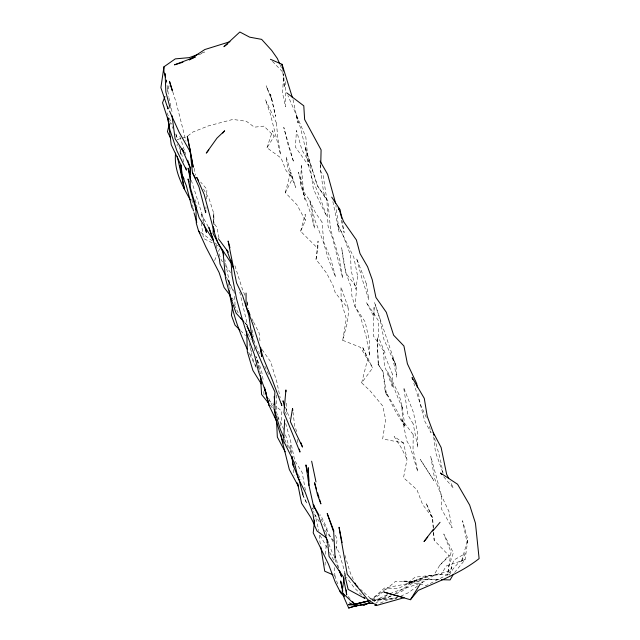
<?xml version="1.0" encoding="UTF-8"?>
<svg xmlns="http://www.w3.org/2000/svg" width="640" height="640" viewBox="0 0 640 640"><rect width="100%" height="100%" fill="white"/><g stroke="black" fill="none" stroke-linecap="round" stroke-linejoin="round"><path stroke-width="0.48" stroke-dasharray="3.2 2.4" d="M285.704 81.624L285.528 106.712L282.592 93.28L283.624 73.96M320.752 164.256L320.584 170.952L323.672 192.656L326.944 200.296L328.024 225.984L332.696 238.664L342.704 278.296L340 261L330.56 229.496L327.872 200.848L317.424 185.792L305.128 146.968L300.616 128.392L296.2 114.68L287.904 95.592M316.024 259.336L317.832 248.424L318.056 241.064L316.024 259.336L326.576 273.088L333.312 286.072L335.248 292.784L348.768 309.152L347.504 321.848L342.72 340.304L360.416 347.328L372.656 367.944L361.68 382.816L370.264 391.016L382.784 406.024L385.624 419.712L382.664 438.92L403.672 443.064L406.992 459.464L403.528 477.696L416.936 489.736L422.624 504.536L432.624 517.72L433.304 527.552M419.656 584.28L426.336 585.52L448.576 574.08L448.872 566.192L451.04 552.2L443.8 533.976L453.328 552.848L448.872 566.192L447.344 575.456M213.448 223.568L213.832 213.64L209.088 198.696L203.144 188.464M325.048 565.24L325.256 561.248M325.624 554.264L326.304 541.296M326.56 536.312L326.984 528.336L320.464 514.76M205.872 208.76L205.976 206.808M206.4 199.024L206.936 189.28L200.64 182.048M177.072 146.008L177.192 144.128M280.8 426.032L281.856 411.272L275.176 405.672M319.712 535.24L319.392 538.28L320.336 544.088M336.048 549.272L337.088 539.424L335.32 534.8M314.928 517.136L315.144 515.176L314.4 513.368M344.568 574.184L344.832 572.264L339.088 552.504L335.824 546.68M342.72 340.304L346.32 318.696L341.168 301.424L340.984 287.056L348.768 309.152M256.12 367.432L250.4 355.896L251.56 350.424M361.68 382.816L367.672 359.112L362.328 346.632L372.656 367.944M285.352 192.592L290.64 172.024L286.144 156.648L287.64 167.872L295.824 187.48L290.64 172.024L292.656 178.256L285.352 192.592L296.992 204.84L305.4 220.472L300.608 231.296L317.832 248.424M300.608 231.296L305.184 214.288L305.4 220.472M267 147.792L272.584 130.552L274.152 136.296L267 147.792L281.08 158.04L286.12 170.688L292.656 178.256M167.096 91.312L169.072 85.784L167.352 90.256M214.584 260.536L216.912 255.112M218.456 251.488L219.624 248.776M439.76 565.248L449.344 555.992L449.048 555.28L439.76 565.248L433.456 575.8L421.688 582.712L391.768 592.76M449.232 575.136L453.24 568.696L459.136 562.096L465.104 559.616L467.84 539.648L462.576 520.704L467.032 542.456L467.84 539.648L461.28 561.984L465.152 553.6L453.76 560.104L449.712 572.848L451.88 567.528L450.608 570.48L424.352 577.96L406.392 583.952L384.488 588.064L372.592 598.488L369.744 598.512M454.56 572.56L465.104 559.616L446.208 566.024L441.488 574.168L415.16 577.168L406.392 583.952L426.048 579.224L439.504 579.632M448.576 574.08L429.528 575.528L412.656 581.256L403.592 588.752L395 593.544M187.792 135.92L192.944 132L208.624 125.832L232.864 119.432L246.384 121.272L254.376 127.176L264 126.128L274.152 136.296M417.696 585.928L408.488 592.672L401.408 595.896M421.528 583.112L423.056 581.984L395.656 581.24L379.904 594.56L371.864 599.84M369.904 600.616L386.656 588.384L398.32 588.52L412.656 581.256L429.528 575.528M375.52 603.44L388.312 594.312M390.712 595.936L388.136 597.376L374.104 601.544M199.136 54.776L204.456 52.008L201.792 53M387.432 594.568L372.912 601.432M397.864 597.504L394.328 599.112L376.544 599.96L372.896 600.96M391.384 595.88L388.728 597.04L372.184 600.104M395.808 593.944L402.008 591.232L416.328 579.984L439.152 579.592M380.264 603.104L391.096 598.368L396.896 597.832L372.464 600.192L363.176 591.808M177.504 139.44L181.032 138.48M181.912 138.24L186.32 137.04M412.656 581.256L402.488 581.08L418.704 584.096M204.352 238.88L212.376 242.928M215.944 244.72L218.616 246.072M403.672 443.064L394.12 436.456L401.8 448.64L406.992 459.464M200.832 232.408L211.792 240.56M214.92 242.888L216.488 244.056M313.712 509.216L312.208 507.984L314.024 512.472M268.504 400.072L274.44 405.048M360.472 589.248L362.504 591.168M240.576 330.672L245.448 335.52M361.6 595.112L354.096 587.552L346.496 577.28M433.568 532.4L434.184 540.328L449.344 555.992M272.424 61.344L282.352 71.624M244.544 322.232L247.28 325.44M245.12 323.152L247.048 325.296M348.112 596.432L350.024 598.64M443.712 476.784L453.384 488.144L450.016 481.216M324.544 530.112L333.96 541.176M270.248 405.208L272.72 408.272M232.176 298.008L233.328 299.512M222.536 261.824L221.376 260.28L218.416 252.048M225.424 265.68L230.624 272.632M262.136 349.688L270.688 361.848L276.872 382.176L280.168 397.76M319.984 535.336L327.408 548.08M319.32 521.816L315.144 515.176L318.848 530.672M295.248 461.36L302.176 472.56L305.64 491.68M333.032 541.688L320.048 517.104M208.296 226.8L200.872 213.168L203.648 222.76M234.552 292.432L227.888 280.064L234.296 293.344M248.072 333.8L251.272 339.736M298.2 474.656L300.976 479.808M329.64 552.336L334.096 560.832M251.848 318.68L253.2 321.336M253.656 322.224L259.08 332.856L260.168 342.72M302.736 495.088L306.952 503.68L302.896 494.848M234.304 304.944L238.16 312.84M226.32 276.944L229.672 283.864L230.008 289.512M268.608 398.152L272.872 407.016M169.664 121.576L172.976 128.488M175.88 134.544L177.976 139.84M248.696 352.296L250.4 355.896M264.824 366.216L266.904 370.72M267.32 371.624L268.568 374.328M353.304 579.488L350.456 573.336L344.824 554.936M253.616 340.456L258.136 350.376M277.768 416.328L284.088 430.16M426.288 417.416L420.264 404.144L413.832 383.256M432.624 517.72L426.064 503L432.568 519.512L433.264 528.432M167.008 112.88L171.84 123.832M284.712 439.448L289 449.24M280.112 64.824L281.696 68.456M255.952 366.36L252.408 358.104L250.232 347.432M244.92 295.288L242.376 289.16L234.448 264.16M328.808 544.024L333.496 555.536M258.48 351.248L259.512 353.84M179.8 136.312L185.824 154.656M334.92 559.208L338.088 567.568M285.464 407.304L289.696 418.488M296.744 431.568L294.712 426.096L293.04 412.376M216.112 245.648L217.104 248.392M442.728 472.336L435.4 451.8L433.648 436.32M334.824 575.568L337.968 584.904M183.816 161.896L180.144 149.048M172.768 91.792L176.36 103.232L185.952 141.12M338.808 568.32L337.08 562.664L336.376 557.784M285.496 434.848L290.872 452.656M195.12 199.728L197.04 206.44M166.28 79.864L168.688 96.728M285.68 423.464L290.624 441.192L294.752 460.56M434.528 438.176L440.28 459.152L443.064 473.264M191.312 180.28L203.464 218.544L204.648 224.072M256.792 360.144L258.216 365.656M258.456 366.576L259.408 370.256M175.936 133.912L177.36 139.48M179.016 145.984L180.472 154.472M275.128 406.528L278.448 419.648M429.44 426.368L431.032 432.72L424.816 421.288L420.264 404.144L418.064 391.408M224.848 259.624L225.288 261.44M239.744 292.088L247.688 326.008M341.216 220.056L344.136 232.608L342.128 221.168M285.624 412.088L286.056 413.968M297.152 439.392L298.024 443.296M168.904 97.696L171.064 107.376M171.28 108.344L172.36 113.184M293.032 99.584L298.016 122.952L296.2 114.68L305.816 136.992L308.56 165.552L311.648 177.504L313.36 189L326.664 216.288L320.4 198.384L311.648 177.504L309.616 162.584L301.984 150.112L296.472 130.448L295.408 147.096L308.56 165.552L305.128 146.968L317.424 185.792L326.944 200.296L323.12 175.288L320.584 170.952L320.216 164.032M166.432 79.904L166.8 81.688L166.44 79.824M332.888 201.624L339.128 232.016L335.92 205.512M260.352 373.936L257.328 359.016L255.84 356.464L261.392 369.984L263.464 381.48M249.44 343.56L250.032 346.464M254.072 347.64L254.856 351.56M218.984 237.736L216.936 227.448L213.688 222.848L213.832 213.64L213.992 225.632M225.672 263.384L229.672 283.864L228.416 280.208L229 286.864M345.512 576.04L344.832 572.264L344.992 574.232M247.256 302.576L248.288 308.4M252.072 329.872L252.584 332.816M252.76 333.8L253.44 337.736M253.608 338.72L254.12 341.672M293.24 469.568L294.12 475.432M194.32 168.368L195.336 175.184M291.456 453.64L290.264 445.416L291.4 453.336M191.856 199.384L192.944 207.08M201.296 222.8L203.464 238.432M247.24 301.808L247.896 306.656M282.824 72.096L284.376 87.648L283.72 73.968M433.64 532.464L434.184 540.328M180.2 150.624L180.464 154.416M334.456 567.608L334.92 576.32M263.832 391.56L264.056 396.336M234.704 296.328L235.032 305.112M286.248 403.168L286.48 414.88M276.544 394.944L276.584 411.752M441.648 496.192L441.608 509.232L452.064 527.84L448.92 511.44L441.648 496.192L434.52 478.176L430.744 456.4L441.648 496.192M374.088 307.36L373.992 316.848L366.272 302.216L378.16 320.32L378.512 337.304L385.008 352.912L373.272 335.752L374.088 307.36M413.208 434.664L413.032 449.12L417.752 471.664L410.16 446.672L406.808 440.888L402.568 420.456L401.8 405.776L404.944 425.456L402.568 420.456L413.208 434.664M301.304 165.504L300.64 185.144L311.088 214.712L314.624 228.592L309.832 200.624L303.52 191.544L301.304 165.504M356.728 287.384L354.976 306.432L360.616 317.312L366.208 336.632L369.768 356.152L369.664 341.592L365.104 321.848L354.976 306.432L351.896 295.976L351.352 287.448L346.04 273.344L343.592 261.608L341.624 247.736L346.04 273.344L356.728 287.384M357.664 276.304L355.848 289.304L351.112 270.424L350.56 255.12L343.416 236.352L337.4 223.744L353.832 257.416L357.664 276.304M322.016 222.064L315.632 213.04L309.816 200.568L315.128 220.752L323.12 241.248L328.136 258.432L335.648 277.248L330.944 259.496L323.752 242.008L322.016 222.064M378.272 364.52L378 364.112L383.088 371.88L386.648 395.304L385.056 390.688L383.088 371.88L378.272 364.52L377.224 337.136L378.272 364.52M433.856 480.608L420.2 459.28L433.856 480.608M404.728 426.088L396.032 412.392L385.056 390.688L397.536 411.76L404.728 426.088M413.184 423.936L407.968 415.024L403.648 387.496L413.472 412.456L417.44 432.32L417.776 447.424L413.184 423.936M398.944 394.32L387.672 371.76L398.728 399.744L402.624 408.16L398.944 394.32M276.408 122.872L265.336 99.576L270.24 113.56L280.6 154.832L277.848 138.408L276.408 122.872M395.944 365.624L384.024 339.8L380.296 320.272L374.472 302.392L395.944 365.624L396.768 377.24L392.424 356.944L395.944 365.624M392.624 374.584L383.576 352.656L384.376 365.32L392.624 387.648L392.624 374.584M267.36 88.744L266.168 85.824L271.944 100.184L275.584 116.416L270.584 94.064L271.944 100.184L267.36 88.744M301.104 179.512L298.296 172.248L304.96 199.424L301.104 179.512M366.304 283.656L356.536 258.256L361.84 278.032L368.776 299.712L366.304 283.656M293.336 161.048L288.024 144.592L283.784 127.36L293.336 161.048"/><path stroke-width="0.96" d="M320.768 163.296L321.096 149.904L304.632 119.512L303.792 105.816L286.72 92.864M213.328 226.544L213.064 233.488L223.072 252.384L223.736 255.096M284.64 419.736L283.688 441.208L294.616 463.248L297.936 477.496L305.368 492.64L312.984 513.976L314.672 525.776L316.992 530.96L326.28 537.816L328.08 542.248M205.768 210.704L205.656 212.656L198.984 186.952L192.448 172.648L189.904 148.792L190.528 150.52M335.328 556.168L335.12 558.144L333.688 531.928L327.2 513.536L333.904 531.104M314.608 520.08L313.224 532.856L328.456 564.136L335.224 582.128L340.48 592.376L344.136 596.784M232.616 305.432L231.424 315.304L235.016 325.144L239.88 329.984M344.032 578.04L342.032 592.48L356.392 606L369.424 602.928L363.832 605.112L359.984 605.024M198.248 54.32L189.376 57.616L175.272 58.88L163.944 66.816L160.888 87.688L168.04 108.944L167.888 106.976M169.248 123.88L167.456 131.696L170.488 137.856M164.944 96.52L162.536 102.784L168.152 120.152L171.24 144.768L181.256 165.776L181.888 174.64L186.368 185.768L192.024 207.848M453.456 574.144L450.08 579.944L441.432 579.688M342.08 542.6L339.04 527.28L347.24 574.312L367.656 599.488L376.648 605.456L404.176 597.688L383.92 592.096L410.416 599.736L420.312 583.848M433.536 529.048L424.008 541.552L427.712 537.112M208.808 150.024L206.272 153.104L216.952 138.16L224.648 130.776L222.744 133.088M410.416 599.736L418.112 590.432C439.048 581.224 461.008 572.856 479.112 558.6L475.464 523.232L469.656 505.08L457.56 484.24L440.48 473L441.776 474.512M432.648 531.192L440.048 522.312M227.808 43.744L223.928 46.704L239.848 32L249.656 37.16L261.64 39.368L271.68 50.416L277.344 58.472L279.712 63.912M189.24 59.696L204.776 49.552L229.992 41.696M189.328 59.912L195.352 56.936L174.48 64.84L182.92 62.224M374.848 605.472L376.648 604.68M363.832 605.112L370.184 602.536M343.144 593.096L344.104 597.76L348.688 608L357.784 605.216M348.688 608L358.168 605.104M354.352 604.264L369.368 600.76L356.456 604.192L354.352 604.264L368.936 600.84M353.264 604.456L348.44 604.736L355.168 604.904M367.024 603.512L372.688 603.464M332.984 574.776L324.736 571.224L320.808 547M270.44 59.296L282.048 64.312L292.44 97.736M349.448 602.952L356.392 606L352.568 601.584M357.768 586.68L355.744 584.76L354.928 583M341.904 593.768L340.48 592.376L339.856 590.512M363.648 597.168L365.008 598.544L348.144 589.416L344.744 574.912M240.728 318.104L242.64 320.168M243.832 321.728L236.112 313.176L230.448 297.048L225.504 278.336L223.072 252.384L222.256 249.648M269.008 403.68L261.584 394.496L260.472 375.896M229.864 295.008L224.08 287.496L219.056 272.408L205.92 247.048L198.48 230.664L196.32 223.344L195.904 206.856M218.376 238.696L227.696 251.28M228.4 252.224L226.744 249.984L233.456 268.24L233.048 266.376M331.696 197.136L340.12 209.728L341.624 218.312M183.48 151.584L175.112 138.792L172.008 115.696M231.096 263.064L217.72 242.616L214.08 231.632L204.136 194.312L196.696 177.384L198.68 180.792M198.48 230.664L199.976 232.992M213.424 240.464L199.136 217.752L190.288 187.36L190.2 167.712L187.68 160.248M184.224 152.488L181.88 148.616L190.2 167.712L190.408 174.232M320.064 161.072L327.64 174.344L335.68 203.552M190.472 152.256L179.224 132.424L169.544 111.088M319.08 515.368L313.28 504.952L308.976 485.432L305.928 464.912L307.456 472.416M192.448 172.648L195.488 178.28M190.28 199.848C182.136 185.504 173.704 170.176 175.592 153.072M294.04 466.92L293.112 465.2L291.832 456.296M285.192 451.824L277.344 437.08L276.568 421.136L269.024 405.408L264.664 389.168L258.472 371.496L254.368 354.64L247.2 335.144L241.384 316.176L236.504 298.696L231.976 275.064L230.952 260.176M412.664 379.464L412.08 377.56L424.28 398.368L427.24 416.304L433.216 432.448L441.12 447.48L446.648 474.288L448.76 478.616M250.04 315.128L248.424 310.536M314.528 524.944L310.64 517.216L301.584 503.28L297.624 483.368M184.032 178.928L181.888 174.64L181.216 165.04M232.16 300.56L230.448 297.048L230.336 295.168M225.48 275.216L220.024 263.976L219.36 258.872L208.824 227.408L213.608 240.376M266.048 392.84L264.664 389.168M168.832 119.848L167.592 117.256L169.864 129.816L176.952 150.944L186.488 170.128L185.6 167.384M247.424 349.592C238.84 331.016 231.624 311.048 229.336 290.672M252.384 337.752L247.04 326.024L252.384 338.28M283.936 437.672L280.432 429.664L273.984 408.848L274.92 391.984L266.2 373.176L252.544 341.12L248.84 315.424L242.672 295.776L236.552 282.96L228.104 241.016L229.96 247.768M297.048 482.8L298.52 486.488L289.344 469.584L281.312 437.456L275.16 417.2L274.84 409.272M339.152 570.352L341.616 576.848L339.672 571.152M283.704 402.648L283 400.784L284.528 407.376M300.8 442.504L302.488 447.056L290.352 421.592L292.56 408.456L292.8 410.416M189.008 181.824L188.032 179L190.528 190.912L196.256 210.304M283.12 443.088L280.872 434.648M172.464 90.84L169.48 81.312L172.328 90.896M316.488 489.176L314.552 482.736L317.568 495.088L320.896 503.904L319.52 499.304M317.592 492.864L318.968 497.464M204.2 224.68L206.424 232.352L205.432 227.752M194.04 212.84L196.792 222.408M165.504 77.136L163.952 71.672L163.944 66.816M177.28 156.296L184.352 188.872L180.424 168.216M192.744 208.136L193.496 210.928M269.024 405.408L264.504 387.232M189.832 174.696L188.104 168.176L190.424 179.784M170.12 108.096L165.848 91.968L165.12 73.688L165.496 75.464M338.744 209.44L338.296 207.504L343.552 221.592L356.392 239.968L360.016 253.576L367.6 266.76L372.232 279.672L375.944 297.464L386.304 312.272L393.616 335.192L403.928 346.008L407.4 363.76L416.712 383.568L417.384 387.488M433.216 432.448L433.872 435.312M299.336 449.144L299.984 452.072L283.928 412.728L285.912 389.936L285.968 391.768M342.696 590.28L340.648 580.984L342.76 591.232M343.52 594L343.928 595.856M281.4 403.6L281.816 405.544L272.464 380.336L263.808 359.336L252.904 324.64L246.064 305.864L246.056 293.08M189.704 147.848L187.304 136.504L193.216 167.208L189.904 148.792M311.648 461.208L315.976 481.928M168.312 119.296L168.688 121.128M313.808 505.056L314.36 507.984L313.28 504.952L318.376 515.392L327.656 542.08L329.048 556.384L343.256 576.704L346.68 594.92L346.28 589.992M283.312 71.064L282.048 64.312L282.24 66.256M179.888 165.344L180.248 167.256M308.976 485.432L308.216 467.688L308.808 481.488M291.864 456.44L293.112 465.2L298.944 479.336L302.864 494.536L302.608 492.576M260.432 347.256L261.704 356.536L260.72 347.656M260.528 375.768L260.792 378.512M261.056 381.256L261.32 384.008L252.888 370.424L247.344 351.704L246.672 331.152M274.832 404.664L274.32 396.384L274.64 404.312M214.04 228.632L214.08 231.632"/></g></svg>
